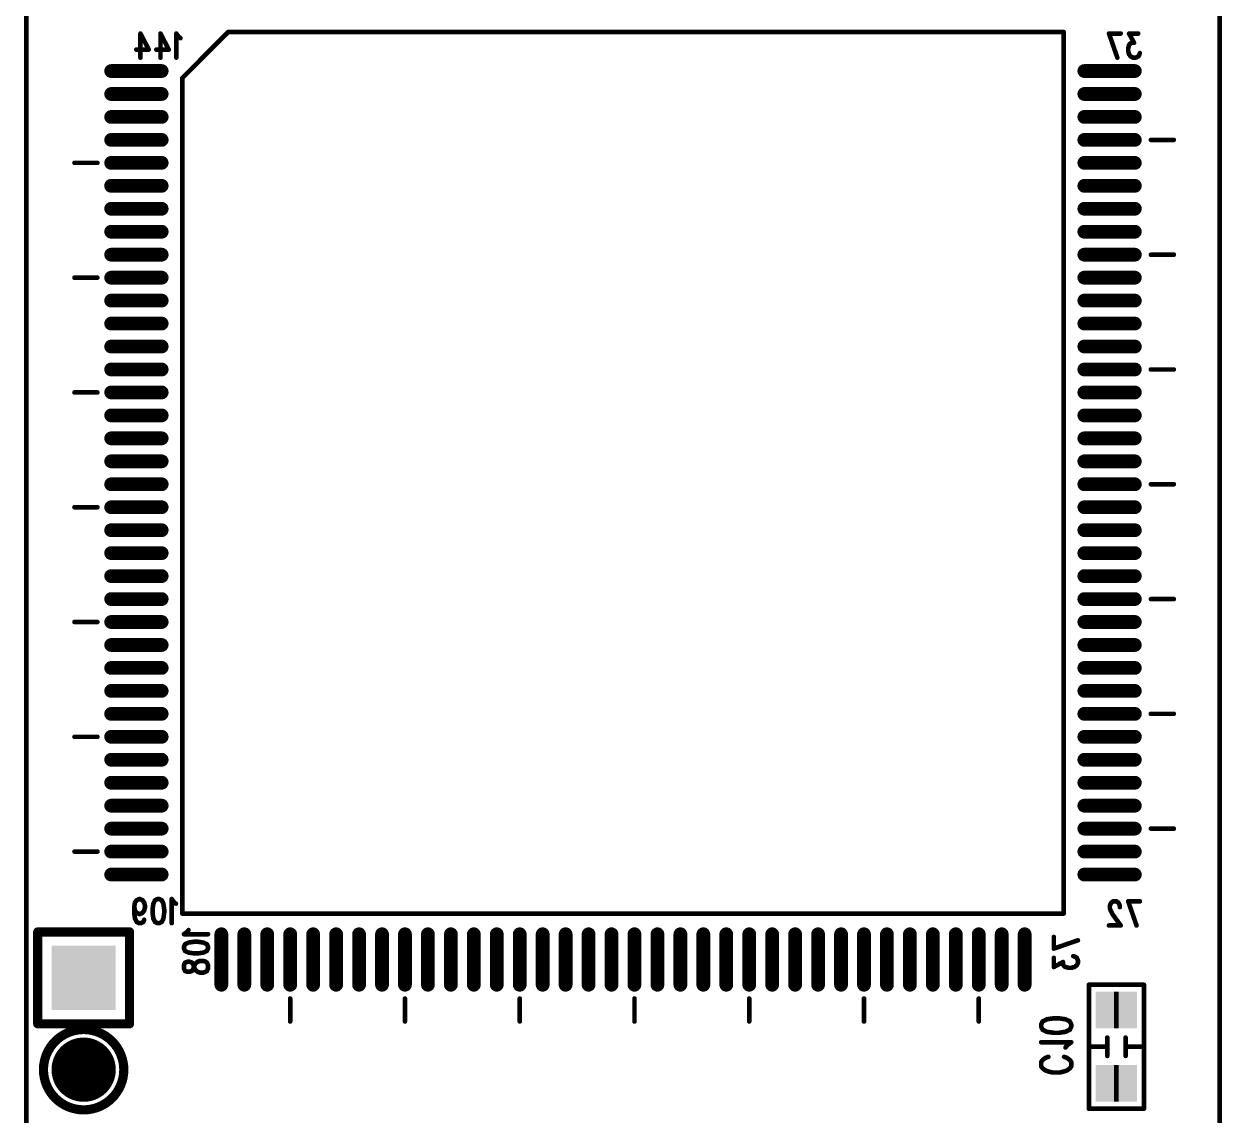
# Model space of a CAD drawing. Extents: x 100 to 126.1, y 98.7 to 170.
# Drawn here: x 99.95 to 126.05, y 125.01 to 148.77 of the extents above; entities that cross this region are included whole.
import ezdxf

# ---------------------------------------------------------------- set-up
doc = ezdxf.new("R2010")
doc.units = 0
doc.layers.get('0').update_dxf_attribs({"linetype": 'CONTINUOUS'})
doc.layers.add('MASK-BOTTOM_PHO', color=5, linetype='CONTINUOUS')
doc.layers.add('SILK-BOTTOM_PHO', color=14, linetype='CONTINUOUS')

# ---------------------------------------------------------------- blocks, each defined once
blk = doc.blocks.new('ROUND_130')
at = {"const_width": 0.700024}
blk.add_lwpolyline([(-0.350012, 0, 1), (0.350012, 0, 1)], format="xyb", close=True, dxfattribs=at)
blk = doc.blocks.new('SQUARE_132')
blk.add_solid([(0.700024, 0.700024), (0.700024, -0.700024), (-0.700024, 0.700024), (-0.700024, -0.700024)])
blk = doc.blocks.new('SQUARE_161')
blk.add_solid([(0.40005, 0.40005), (0.40005, -0.40005), (-0.40005, 0.40005), (-0.40005, -0.40005)])
blk = doc.blocks.new('ROUND_187')
at = {"const_width": 0.149986}
blk.add_lwpolyline([(-0.074994, 0, 1), (0.074994, 0, 1)], format="xyb", close=True, dxfattribs=at)
blk = doc.blocks.new('ROUND_1')
at = {"const_width": 0.050038}
blk.add_lwpolyline([(-0.025018, 0, 1), (0.025018, 0, 1)], format="xyb", close=True, dxfattribs=at)
blk = doc.blocks.new('ROUND_6')
at = {"const_width": 0.099948}
blk.add_lwpolyline([(-0.049974, 0, 1), (0.049974, 0, 1)], format="xyb", close=True, dxfattribs=at)

msp = doc.modelspace()

# ---------------------------------------------------------------- linework, layer by layer
at = {"layer": 'MASK-BOTTOM_PHO'}
for points, const_width in [([(100.000054, 167.999918), (100.000054, 102.00005)], 0.100076), ([(126.000002, 102.00005), (126.000002, 167.999918)], 0.100076), ([(101.849936, 147.750022), (102.95001, 147.750022)], 0.299974), ([(123.050046, 147.750022), (124.15012, 147.750022)], 0.299974), ([(101.849936, 147.249896), (102.95001, 147.249896)], 0.299974), ([(123.050046, 147.249896), (124.15012, 147.249896)], 0.299974), ([(101.849936, 146.750024), (102.95001, 146.750024)], 0.299974), ([(123.050046, 146.750024), (124.15012, 146.750024)], 0.299974), ([(101.849936, 146.249898), (102.95001, 146.249898)], 0.299974), ([(123.050046, 146.249898), (124.15012, 146.249898)], 0.299974), ([(101.849936, 145.750026), (102.95001, 145.750026)], 0.299974), ([(123.050046, 145.750026), (124.15012, 145.750026)], 0.299974), ([(101.849936, 145.2499), (102.95001, 145.2499)], 0.299974), ([(123.050046, 145.2499), (124.15012, 145.2499)], 0.299974), ([(101.849936, 144.750028), (102.95001, 144.750028)], 0.299974), ([(123.050046, 144.750028), (124.15012, 144.750028)], 0.299974), ([(101.849936, 144.249902), (102.95001, 144.249902)], 0.299974), ([(123.050046, 144.249902), (124.15012, 144.249902)], 0.299974), ([(101.849936, 143.75003), (102.95001, 143.75003)], 0.299974), ([(123.050046, 143.75003), (124.15012, 143.75003)], 0.299974), ([(101.849936, 143.249904), (102.95001, 143.249904)], 0.299974), ([(123.050046, 143.249904), (124.15012, 143.249904)], 0.299974), ([(101.849936, 142.750032), (102.95001, 142.750032)], 0.299974), ([(123.050046, 142.750032), (124.15012, 142.750032)], 0.299974), ([(101.849936, 142.249906), (102.95001, 142.249906)], 0.299974), ([(123.050046, 142.249906), (124.15012, 142.249906)], 0.299974), ([(101.849936, 141.750034), (102.95001, 141.750034)], 0.299974), ([(123.050046, 141.750034), (124.15012, 141.750034)], 0.299974), ([(101.849936, 141.249908), (102.95001, 141.249908)], 0.299974), ([(123.050046, 141.249908), (124.15012, 141.249908)], 0.299974), ([(101.849936, 140.750036), (102.95001, 140.750036)], 0.299974), ([(123.050046, 140.750036), (124.15012, 140.750036)], 0.299974), ([(101.849936, 140.24991), (102.95001, 140.24991)], 0.299974), ([(123.050046, 140.24991), (124.15012, 140.24991)], 0.299974), ([(101.849936, 139.750038), (102.95001, 139.750038)], 0.299974), ([(123.050046, 139.750038), (124.15012, 139.750038)], 0.299974), ([(101.849936, 139.249912), (102.95001, 139.249912)], 0.299974), ([(123.050046, 139.249912), (124.15012, 139.249912)], 0.299974), ([(101.849936, 138.75004), (102.95001, 138.75004)], 0.299974), ([(123.050046, 138.75004), (124.15012, 138.75004)], 0.299974), ([(101.849936, 138.249914), (102.95001, 138.249914)], 0.299974), ([(123.050046, 138.249914), (124.15012, 138.249914)], 0.299974), ([(101.849936, 137.750042), (102.95001, 137.750042)], 0.299974), ([(123.050046, 137.750042), (124.15012, 137.750042)], 0.299974), ([(101.849936, 137.249916), (102.95001, 137.249916)], 0.299974), ([(123.050046, 137.249916), (124.15012, 137.249916)], 0.299974), ([(101.849936, 136.750044), (102.95001, 136.750044)], 0.299974), ([(123.050046, 136.750044), (124.15012, 136.750044)], 0.299974), ([(101.849936, 136.249918), (102.95001, 136.249918)], 0.299974), ([(123.050046, 136.249918), (124.15012, 136.249918)], 0.299974), ([(101.849936, 135.750046), (102.95001, 135.750046)], 0.299974), ([(123.050046, 135.750046), (124.15012, 135.750046)], 0.299974), ([(101.849936, 135.24992), (102.95001, 135.24992)], 0.299974), ([(123.050046, 135.24992), (124.15012, 135.24992)], 0.299974), ([(101.849936, 134.750048), (102.95001, 134.750048)], 0.299974), ([(123.050046, 134.750048), (124.15012, 134.750048)], 0.299974), ([(101.849936, 134.249922), (102.95001, 134.249922)], 0.299974), ([(123.050046, 134.249922), (124.15012, 134.249922)], 0.299974), ([(101.849936, 133.75005), (102.95001, 133.75005)], 0.299974), ([(123.050046, 133.75005), (124.15012, 133.75005)], 0.299974), ([(101.849936, 133.249924), (102.95001, 133.249924)], 0.299974), ([(123.050046, 133.249924), (124.15012, 133.249924)], 0.299974), ([(101.849936, 132.750052), (102.95001, 132.750052)], 0.299974), ([(123.050046, 132.750052), (124.15012, 132.750052)], 0.299974), ([(101.849936, 132.249926), (102.95001, 132.249926)], 0.299974), ([(123.050046, 132.249926), (124.15012, 132.249926)], 0.299974), ([(101.849936, 131.750054), (102.95001, 131.750054)], 0.299974), ([(123.050046, 131.750054), (124.15012, 131.750054)], 0.299974), ([(101.849936, 131.249928), (102.95001, 131.249928)], 0.299974), ([(123.050046, 131.249928), (124.15012, 131.249928)], 0.299974), ([(101.849936, 130.750056), (102.95001, 130.750056)], 0.299974), ([(123.050046, 130.750056), (124.15012, 130.750056)], 0.299974), ([(101.849936, 130.24993), (102.95001, 130.24993)], 0.299974), ([(123.050046, 130.24993), (124.15012, 130.24993)], 0.299974), ([(104.249982, 128.949958), (104.249982, 127.849884)], 0.299974), ([(104.750108, 128.949958), (104.750108, 127.849884)], 0.299974), ([(105.24998, 128.949958), (105.24998, 127.849884)], 0.299974), ([(105.750106, 128.949958), (105.750106, 127.849884)], 0.299974), ([(106.249978, 128.949958), (106.249978, 127.849884)], 0.299974), ([(106.750104, 128.949958), (106.750104, 127.849884)], 0.299974), ([(107.249976, 128.949958), (107.249976, 127.849884)], 0.299974), ([(107.750102, 128.949958), (107.750102, 127.849884)], 0.299974), ([(108.249974, 128.949958), (108.249974, 127.849884)], 0.299974), ([(108.7501, 128.949958), (108.7501, 127.849884)], 0.299974), ([(109.249972, 128.949958), (109.249972, 127.849884)], 0.299974), ([(109.750098, 128.949958), (109.750098, 127.849884)], 0.299974), ([(110.24997, 128.949958), (110.24997, 127.849884)], 0.299974), ([(110.750096, 128.949958), (110.750096, 127.849884)], 0.299974), ([(111.249968, 128.949958), (111.249968, 127.849884)], 0.299974), ([(111.750094, 128.949958), (111.750094, 127.849884)], 0.299974), ([(112.249966, 128.949958), (112.249966, 127.849884)], 0.299974), ([(112.750092, 128.949958), (112.750092, 127.849884)], 0.299974), ([(113.249964, 128.949958), (113.249964, 127.849884)], 0.299974), ([(113.75009, 128.949958), (113.75009, 127.849884)], 0.299974), ([(114.249962, 128.949958), (114.249962, 127.849884)], 0.299974), ([(114.750088, 128.949958), (114.750088, 127.849884)], 0.299974), ([(115.24996, 128.949958), (115.24996, 127.849884)], 0.299974), ([(115.750086, 128.949958), (115.750086, 127.849884)], 0.299974), ([(116.249958, 128.949958), (116.249958, 127.849884)], 0.299974), ([(116.750084, 128.949958), (116.750084, 127.849884)], 0.299974), ([(117.249956, 128.949958), (117.249956, 127.849884)], 0.299974), ([(117.750082, 128.949958), (117.750082, 127.849884)], 0.299974), ([(118.249954, 128.949958), (118.249954, 127.849884)], 0.299974), ([(118.75008, 128.949958), (118.75008, 127.849884)], 0.299974), ([(119.249952, 128.949958), (119.249952, 127.849884)], 0.299974), ([(119.750078, 128.949958), (119.750078, 127.849884)], 0.299974), ([(120.24995, 128.949958), (120.24995, 127.849884)], 0.299974), ([(120.750076, 128.949958), (120.750076, 127.849884)], 0.299974), ([(121.249948, 128.949958), (121.249948, 127.849884)], 0.299974), ([(121.750074, 128.949958), (121.750074, 127.849884)], 0.299974), ([(123.800108, 127.299974), (123.700032, 127.299974)], 0.8001), ([(123.800108, 125.700028), (123.700032, 125.700028)], 0.8001)]:
    msp.add_lwpolyline(points, dxfattribs=dict(at, const_width=const_width))
at = {"layer": 'SILK-BOTTOM_PHO'}
for points, const_width in [([(100.000054, 167.999918), (100.000054, 102.00005)], 0.100076), ([(126.000002, 102.00005), (126.000002, 167.999918)], 0.100076), ([(102.487476, 148.566124), (102.669086, 148.216112)], 0.100076), ([(102.487476, 148.566124), (102.487476, 148.041106)], 0.100076), ([(102.923848, 148.566124), (103.105458, 148.216112)], 0.100076), ([(102.923848, 148.566124), (102.923848, 148.041106)], 0.100076), ([(103.323644, 148.491194), (103.269288, 148.566124)], 0.100076), ([(103.269288, 148.566124), (103.269288, 148.041106)], 0.100076), ([(103.36022, 148.466302), (103.323644, 148.491194)], 0.100076), ([(104.400096, 148.599906), (103.400098, 147.599908)], 0.100076), ([(122.599958, 148.599906), (104.400096, 148.599906)], 0.100076), ([(122.599958, 129.400046), (122.599958, 148.599906)], 0.100076), ([(123.587256, 148.566124), (123.76912, 148.041106)], 0.100076), ([(123.842018, 148.566124), (123.587256, 148.566124)], 0.100076), ([(124.22378, 148.566124), (124.023628, 148.566124)], 0.100076), ([(124.023628, 148.566124), (124.132848, 148.366226)], 0.100076), ([(102.669086, 148.216112), (102.396544, 148.216112)], 0.100076), ([(103.105458, 148.216112), (102.832916, 148.216112)], 0.100076), ([(124.023628, 148.316188), (124.005594, 148.241258)], 0.100076), ([(124.005594, 148.241258), (124.005594, 148.19122)], 0.100076), ([(124.041916, 148.34108), (124.023628, 148.316188)], 0.100076), ([(124.078238, 148.366226), (124.041916, 148.34108)], 0.100076), ([(124.132848, 148.366226), (124.078238, 148.366226)], 0.100076), ([(124.005594, 148.19122), (124.023628, 148.11629)], 0.100076), ([(124.023628, 148.11629), (124.060204, 148.066252)], 0.100076), ([(124.060204, 148.066252), (124.11456, 148.041106)], 0.100076), ([(124.11456, 148.041106), (124.16917, 148.041106)], 0.100076), ([(124.16917, 148.041106), (124.22378, 148.066252)], 0.100076), ([(124.22378, 148.066252), (124.241814, 148.091144)], 0.100076), ([(124.241814, 148.091144), (124.260102, 148.141182)], 0.100076), ([(103.400098, 147.599908), (103.400098, 129.400046)], 0.100076), ([(125.000004, 146.249898), (124.499878, 146.249898)], 0.100076), ([(101.549962, 145.750026), (101.05009, 145.750026)], 0.100076), ([(125.000004, 143.75003), (124.499878, 143.75003)], 0.100076), ([(101.549962, 143.249904), (101.05009, 143.249904)], 0.100076), ([(125.000004, 141.249908), (124.499878, 141.249908)], 0.100076), ([(101.549962, 140.750036), (101.05009, 140.750036)], 0.100076), ([(125.000004, 138.75004), (124.499878, 138.75004)], 0.100076), ([(101.549962, 138.249914), (101.05009, 138.249914)], 0.100076), ([(125.000004, 136.249918), (124.499878, 136.249918)], 0.100076), ([(101.549962, 135.750046), (101.05009, 135.750046)], 0.100076), ([(125.000004, 133.75005), (124.499878, 133.75005)], 0.100076), ([(101.549962, 133.249924), (101.05009, 133.249924)], 0.100076), ([(125.000004, 131.249928), (124.499878, 131.249928)], 0.100076), ([(101.549962, 130.750056), (101.05009, 130.750056)], 0.100076), ([(102.405434, 129.69113), (102.369112, 129.641092)], 0.100076), ([(102.460044, 129.716276), (102.405434, 129.69113)], 0.100076), ([(102.478332, 129.716276), (102.460044, 129.716276)], 0.100076), ([(102.532942, 129.69113), (102.478332, 129.716276)], 0.100076), ([(102.569264, 129.641092), (102.532942, 129.69113)], 0.100076), ([(102.769162, 129.6162), (102.805484, 129.69113)], 0.100076), ([(102.805484, 129.69113), (102.860094, 129.716276)], 0.100076), ([(102.860094, 129.716276), (102.896416, 129.716276)], 0.100076), ([(102.896416, 129.716276), (102.951026, 129.69113)], 0.100076), ([(102.951026, 129.69113), (102.987348, 129.6162)], 0.100076), ([(103.223822, 129.641092), (103.169212, 129.716276)], 0.100076), ([(103.169212, 129.716276), (103.169212, 129.191258)], 0.100076), ([(102.369112, 129.641092), (102.351078, 129.54127)], 0.100076), ([(102.351078, 129.54127), (102.369112, 129.466086)], 0.100076), ([(102.351078, 129.54127), (102.351078, 129.416302)], 0.100076), ([(102.351078, 129.416302), (102.369112, 129.29108)], 0.100076), ([(102.369112, 129.466086), (102.405434, 129.416302)], 0.100076), ([(102.405434, 129.416302), (102.460044, 129.391156)], 0.100076), ([(102.478332, 129.391156), (102.532942, 129.416302)], 0.100076), ([(102.532942, 129.416302), (102.569264, 129.466086)], 0.100076), ([(102.587298, 129.566162), (102.569264, 129.641092)], 0.100076), ([(102.569264, 129.466086), (102.587298, 129.54127)], 0.100076), ([(102.587298, 129.54127), (102.587298, 129.566162)], 0.100076), ([(102.751128, 129.491232), (102.769162, 129.6162)], 0.100076), ([(102.751128, 129.416302), (102.751128, 129.491232)], 0.100076), ([(102.769162, 129.29108), (102.751128, 129.416302)], 0.100076), ([(102.987348, 129.6162), (103.005636, 129.491232)], 0.100076), ([(103.005636, 129.416302), (102.987348, 129.29108)], 0.100076), ([(103.005636, 129.491232), (103.005636, 129.416302)], 0.100076), ([(103.260144, 129.6162), (103.223822, 129.641092)], 0.100076), ([(123.623832, 129.6162), (123.605544, 129.566162)], 0.100076), ([(123.605544, 129.566162), (123.605544, 129.516124)], 0.100076), ([(123.605544, 129.516124), (123.623832, 129.466086)], 0.100076), ([(123.641866, 129.641092), (123.623832, 129.6162)], 0.100076), ([(123.623832, 129.466086), (123.660154, 129.391156)], 0.100076), ([(123.678188, 129.666238), (123.641866, 129.641092)], 0.100076), ([(123.751086, 129.666238), (123.678188, 129.666238)], 0.100076), ([(123.787408, 129.641092), (123.751086, 129.666238)], 0.100076), ([(123.805442, 129.6162), (123.787408, 129.641092)], 0.100076), ([(123.82373, 129.566162), (123.805442, 129.6162)], 0.100076), ([(123.82373, 129.54127), (123.82373, 129.566162)], 0.100076), ([(124.005594, 129.666238), (124.187458, 129.14122)], 0.100076), ([(124.260102, 129.666238), (124.005594, 129.666238)], 0.100076), ([(102.369112, 129.29108), (102.405434, 129.21615)], 0.100076), ([(102.405434, 129.21615), (102.460044, 129.191258)], 0.100076), ([(102.460044, 129.391156), (102.478332, 129.391156)], 0.100076), ([(102.460044, 129.191258), (102.496366, 129.191258)], 0.100076), ([(102.496366, 129.191258), (102.550976, 129.21615)], 0.100076), ([(102.550976, 129.21615), (102.569264, 129.266188)], 0.100076), ([(102.805484, 129.21615), (102.769162, 129.29108)], 0.100076), ([(102.860094, 129.191258), (102.805484, 129.21615)], 0.100076), ([(102.896416, 129.191258), (102.860094, 129.191258)], 0.100076), ([(102.951026, 129.21615), (102.896416, 129.191258)], 0.100076), ([(102.987348, 129.29108), (102.951026, 129.21615)], 0.100076), ([(103.400098, 129.400046), (122.599958, 129.400046)], 0.100076), ([(123.660154, 129.391156), (123.842018, 129.14122)], 0.100076), ([(102.249986, 128.999996), (100.24999, 128.999996)], 0.199898), ([(100.24999, 128.999996), (100.24999, 127)], 0.199898), ([(102.249986, 127), (102.249986, 128.999996)], 0.199898), ([(103.51008, 129.004822), (103.43515, 128.950212)], 0.100076), ([(103.43515, 128.950212), (103.960168, 128.950212)], 0.100076), ([(103.534972, 129.041144), (103.51008, 129.004822)], 0.100076), ([(122.385074, 128.891284), (122.385074, 128.636776)], 0.100076), ([(123.842018, 129.14122), (123.587256, 129.14122)], 0.100076), ([(103.43515, 128.67767), (103.460042, 128.732026)], 0.100076), ([(103.43515, 128.641094), (103.43515, 128.67767)], 0.100076), ([(103.460042, 128.586738), (103.43515, 128.641094)], 0.100076), ([(103.460042, 128.732026), (103.534972, 128.768348)], 0.100076), ([(103.534972, 128.768348), (103.660194, 128.786636)], 0.100076), ([(103.660194, 128.786636), (103.735124, 128.786636)], 0.100076), ([(103.735124, 128.786636), (103.860092, 128.768348)], 0.100076), ([(103.860092, 128.768348), (103.935022, 128.732026)], 0.100076), ([(103.935022, 128.732026), (103.960168, 128.67767)], 0.100076), ([(103.960168, 128.641094), (103.935022, 128.586738)], 0.100076), ([(103.960168, 128.67767), (103.960168, 128.641094)], 0.100076), ([(122.385074, 128.636776), (122.910092, 128.818386)], 0.100076), ([(103.534972, 128.550416), (103.460042, 128.586738)], 0.100076), ([(103.660194, 128.532128), (103.534972, 128.550416)], 0.100076), ([(103.735124, 128.532128), (103.660194, 128.532128)], 0.100076), ([(103.860092, 128.550416), (103.735124, 128.532128)], 0.100076), ([(103.785162, 128.368552), (103.735124, 128.350264)], 0.100076), ([(103.860092, 128.368552), (103.785162, 128.368552)], 0.100076), ([(103.935022, 128.586738), (103.860092, 128.550416)], 0.100076), ([(103.91013, 128.350264), (103.860092, 128.368552)], 0.100076), ([(122.385074, 128.436624), (122.385074, 128.236726)], 0.100076), ([(122.860054, 128.454912), (122.810016, 128.472946)], 0.100076), ([(122.8852, 128.436624), (122.860054, 128.454912)], 0.100076), ([(122.910092, 128.382014), (122.8852, 128.436624)], 0.100076), ([(122.910092, 128.327658), (122.910092, 128.382014)], 0.100076), ([(103.43515, 128.27762), (103.460042, 128.33223)], 0.100076), ([(103.43515, 128.204722), (103.43515, 128.27762)], 0.100076), ([(103.460042, 128.150366), (103.43515, 128.204722)], 0.100076), ([(103.460042, 128.33223), (103.51008, 128.350264)], 0.100076), ([(103.51008, 128.132078), (103.460042, 128.150366)], 0.100076), ([(103.51008, 128.350264), (103.560118, 128.350264)], 0.100076), ([(103.560118, 128.132078), (103.51008, 128.132078)], 0.100076), ([(103.560118, 128.350264), (103.610156, 128.33223)], 0.100076), ([(103.610156, 128.150366), (103.560118, 128.132078)], 0.100076), ([(103.610156, 128.33223), (103.635048, 128.295654)], 0.100076), ([(103.635048, 128.186688), (103.610156, 128.150366)], 0.100076), ([(103.635048, 128.295654), (103.660194, 128.22301)], 0.100076), ([(103.660194, 128.259332), (103.635048, 128.186688)], 0.100076), ([(103.685086, 128.313942), (103.660194, 128.259332)], 0.100076), ([(103.660194, 128.22301), (103.685086, 128.1684)], 0.100076), ([(103.735124, 128.350264), (103.685086, 128.313942)], 0.100076), ([(103.685086, 128.1684), (103.735124, 128.132078)], 0.100076), ([(103.735124, 128.132078), (103.785162, 128.114044)], 0.100076), ([(103.785162, 128.114044), (103.860092, 128.114044)], 0.100076), ([(103.860092, 128.114044), (103.91013, 128.132078)], 0.100076), ([(103.935022, 128.33223), (103.91013, 128.350264)], 0.100076), ([(103.91013, 128.132078), (103.935022, 128.150366)], 0.100076), ([(103.960168, 128.27762), (103.935022, 128.33223)], 0.100076), ([(103.935022, 128.150366), (103.960168, 128.204722)], 0.100076), ([(103.960168, 128.204722), (103.960168, 128.27762)], 0.100076), ([(122.385074, 128.236726), (122.584972, 128.345692)], 0.100076), ([(122.584972, 128.345692), (122.584972, 128.291082)], 0.100076), ([(122.584972, 128.291082), (122.610118, 128.25476)], 0.100076), ([(122.610118, 128.25476), (122.63501, 128.236726)], 0.100076), ([(122.63501, 128.236726), (122.710194, 128.218438)], 0.100076), ([(122.710194, 128.218438), (122.759978, 128.218438)], 0.100076), ([(122.759978, 128.218438), (122.835162, 128.236726)], 0.100076), ([(122.835162, 128.236726), (122.8852, 128.273048)], 0.100076), ([(122.8852, 128.273048), (122.910092, 128.327658)], 0.100076), ([(123.150122, 127.849884), (123.150122, 125.150118)], 0.100076), ([(124.350018, 127.849884), (123.150122, 127.849884)], 0.100076), ([(124.350018, 125.150118), (124.350018, 127.849884)], 0.100076), ([(105.750106, 127.54991), (105.750106, 127.050038)], 0.100076), ([(108.249974, 127.54991), (108.249974, 127.050038)], 0.100076), ([(110.750096, 127.54991), (110.750096, 127.050038)], 0.100076), ([(113.249964, 127.54991), (113.249964, 127.050038)], 0.100076), ([(115.750086, 127.54991), (115.750086, 127.050038)], 0.100076), ([(118.249954, 127.54991), (118.249954, 127.050038)], 0.100076), ([(120.750076, 127.54991), (120.750076, 127.050038)], 0.100076), ([(122.140726, 127.052324), (122.234452, 127.09779)], 0.100076), ([(122.234452, 127.09779), (122.390662, 127.120396)], 0.100076), ([(122.390662, 127.120396), (122.484388, 127.120396)], 0.100076), ([(122.484388, 127.120396), (122.640598, 127.09779)], 0.100076), ([(122.640598, 127.09779), (122.734324, 127.052324)], 0.100076), ([(100.24999, 127), (101.249988, 127)], 0.199898), ([(101.249988, 127), (102.249986, 127)], 0.199898), ([(122.109484, 126.983998), (122.140726, 127.052324)], 0.100076), ([(122.109484, 126.938532), (122.109484, 126.983998)], 0.100076), ([(122.140726, 126.87046), (122.109484, 126.938532)], 0.100076), ([(122.234452, 126.824994), (122.140726, 126.87046)], 0.100076), ([(122.390662, 126.802388), (122.234452, 126.824994)], 0.100076), ([(122.484388, 126.802388), (122.390662, 126.802388)], 0.100076), ([(122.640598, 126.824994), (122.484388, 126.802388)], 0.100076), ([(122.734324, 126.87046), (122.640598, 126.824994)], 0.100076), ([(122.734324, 127.052324), (122.765566, 126.983998)], 0.100076), ([(122.765566, 126.938532), (122.734324, 126.87046)], 0.100076), ([(122.765566, 126.983998), (122.765566, 126.938532)], 0.100076), ([(122.765566, 126.597664), (122.109484, 126.597664)], 0.100076), ([(122.67184, 126.529592), (122.765566, 126.597664)], 0.100076), ([(123.549918, 126.700026), (123.549918, 126.299976)], 0.100076), ([(123.949968, 126.700026), (123.949968, 126.299976)], 0.100076), ([(122.20321, 126.256796), (122.265694, 126.279656)], 0.100076), ([(122.609356, 126.279656), (122.67184, 126.256796)], 0.100076), ([(122.640598, 126.484126), (122.67184, 126.529592)], 0.100076), ([(123.150122, 126.499874), (123.549918, 126.499874)], 0.100076), ([(124.350018, 126.499874), (123.949968, 126.499874)], 0.100076), ([(122.109484, 126.165864), (122.140726, 126.21133)], 0.100076), ([(122.109484, 126.074932), (122.109484, 126.165864)], 0.100076), ([(122.140726, 126.029466), (122.109484, 126.074932)], 0.100076), ([(122.140726, 126.21133), (122.20321, 126.256796)], 0.100076), ([(122.20321, 125.984), (122.140726, 126.029466)], 0.100076), ([(122.67184, 126.256796), (122.734324, 126.21133)], 0.100076), ([(122.734324, 126.029466), (122.67184, 125.984)], 0.100076), ([(122.734324, 126.21133), (122.765566, 126.165864)], 0.100076), ([(122.765566, 126.074932), (122.734324, 126.029466)], 0.100076), ([(122.765566, 126.165864), (122.765566, 126.074932)], 0.100076), ([(122.265694, 125.961394), (122.20321, 125.984)], 0.100076), ([(122.35942, 125.938534), (122.265694, 125.961394)], 0.100076), ([(122.51563, 125.938534), (122.35942, 125.938534)], 0.100076), ([(122.609356, 125.961394), (122.51563, 125.938534)], 0.100076), ([(122.67184, 125.984), (122.609356, 125.961394)], 0.100076), ([(123.150122, 125.150118), (124.350018, 125.150118)], 0.100076)]:
    msp.add_lwpolyline(points, dxfattribs=dict(at, const_width=const_width))
at = {"layer": 'SILK-BOTTOM_PHO', "const_width": 0.199898}
for points in [[(101.249988, 126.875032, 1), (101.249988, 125.124972)], [(101.249988, 125.124972, 1), (101.249988, 126.875032)]]:
    msp.add_lwpolyline(points, format="xyb", dxfattribs=at)

# ---------------------------------------------------------------- block references
at = {"layer": 'MASK-BOTTOM_PHO'}
for name, p in [('ROUND_187', (101.849936, 147.750022)), ('ROUND_187', (102.95001, 147.750022)), ('ROUND_187', (123.050046, 147.750022)), ('ROUND_187', (124.15012, 147.750022)), ('ROUND_187', (101.849936, 147.249896)), ('ROUND_187', (102.95001, 147.249896)), ('ROUND_187', (123.050046, 147.249896)), ('ROUND_187', (124.15012, 147.249896)), ('ROUND_187', (101.849936, 146.750024)), ('ROUND_187', (102.95001, 146.750024)), ('ROUND_187', (123.050046, 146.750024)), ('ROUND_187', (124.15012, 146.750024)), ('ROUND_187', (101.849936, 146.249898)), ('ROUND_187', (102.95001, 146.249898)), ('ROUND_187', (123.050046, 146.249898)), ('ROUND_187', (124.15012, 146.249898)), ('ROUND_187', (101.849936, 145.750026)), ('ROUND_187', (102.95001, 145.750026)), ('ROUND_187', (123.050046, 145.750026)), ('ROUND_187', (124.15012, 145.750026)), ('ROUND_187', (101.849936, 145.2499)), ('ROUND_187', (102.95001, 145.2499)), ('ROUND_187', (123.050046, 145.2499)), ('ROUND_187', (124.15012, 145.2499)), ('ROUND_187', (101.849936, 144.750028)), ('ROUND_187', (102.95001, 144.750028)), ('ROUND_187', (123.050046, 144.750028)), ('ROUND_187', (124.15012, 144.750028)), ('ROUND_187', (101.849936, 144.249902)), ('ROUND_187', (102.95001, 144.249902)), ('ROUND_187', (123.050046, 144.249902)), ('ROUND_187', (124.15012, 144.249902)), ('ROUND_187', (101.849936, 143.75003)), ('ROUND_187', (102.95001, 143.75003)), ('ROUND_187', (123.050046, 143.75003)), ('ROUND_187', (124.15012, 143.75003)), ('ROUND_187', (101.849936, 143.249904)), ('ROUND_187', (102.95001, 143.249904)), ('ROUND_187', (123.050046, 143.249904)), ('ROUND_187', (124.15012, 143.249904)), ('ROUND_187', (101.849936, 142.750032)), ('ROUND_187', (102.95001, 142.750032)), ('ROUND_187', (123.050046, 142.750032)), ('ROUND_187', (124.15012, 142.750032)), ('ROUND_187', (101.849936, 142.249906)), ('ROUND_187', (102.95001, 142.249906)), ('ROUND_187', (123.050046, 142.249906)), ('ROUND_187', (124.15012, 142.249906)), ('ROUND_187', (101.849936, 141.750034)), ('ROUND_187', (102.95001, 141.750034)), ('ROUND_187', (123.050046, 141.750034)), ('ROUND_187', (124.15012, 141.750034)), ('ROUND_187', (101.849936, 141.249908)), ('ROUND_187', (102.95001, 141.249908)), ('ROUND_187', (123.050046, 141.249908)), ('ROUND_187', (124.15012, 141.249908)), ('ROUND_187', (101.849936, 140.750036)), ('ROUND_187', (102.95001, 140.750036)), ('ROUND_187', (123.050046, 140.750036)), ('ROUND_187', (124.15012, 140.750036)), ('ROUND_187', (101.849936, 140.24991)), ('ROUND_187', (102.95001, 140.24991)), ('ROUND_187', (123.050046, 140.24991)), ('ROUND_187', (124.15012, 140.24991)), ('ROUND_187', (101.849936, 139.750038)), ('ROUND_187', (102.95001, 139.750038)), ('ROUND_187', (123.050046, 139.750038)), ('ROUND_187', (124.15012, 139.750038)), ('ROUND_187', (101.849936, 139.249912)), ('ROUND_187', (102.95001, 139.249912)), ('ROUND_187', (123.050046, 139.249912)), ('ROUND_187', (124.15012, 139.249912)), ('ROUND_187', (101.849936, 138.75004)), ('ROUND_187', (102.95001, 138.75004)), ('ROUND_187', (123.050046, 138.75004)), ('ROUND_187', (124.15012, 138.75004)), ('ROUND_187', (101.849936, 138.249914)), ('ROUND_187', (102.95001, 138.249914)), ('ROUND_187', (123.050046, 138.249914)), ('ROUND_187', (124.15012, 138.249914)), ('ROUND_187', (101.849936, 137.750042)), ('ROUND_187', (102.95001, 137.750042)), ('ROUND_187', (123.050046, 137.750042)), ('ROUND_187', (124.15012, 137.750042)), ('ROUND_187', (101.849936, 137.249916)), ('ROUND_187', (102.95001, 137.249916)), ('ROUND_187', (123.050046, 137.249916)), ('ROUND_187', (124.15012, 137.249916)), ('ROUND_187', (101.849936, 136.750044)), ('ROUND_187', (102.95001, 136.750044)), ('ROUND_187', (123.050046, 136.750044)), ('ROUND_187', (124.15012, 136.750044)), ('ROUND_187', (101.849936, 136.249918)), ('ROUND_187', (102.95001, 136.249918)), ('ROUND_187', (123.050046, 136.249918)), ('ROUND_187', (124.15012, 136.249918)), ('ROUND_187', (101.849936, 135.750046)), ('ROUND_187', (102.95001, 135.750046)), ('ROUND_187', (123.050046, 135.750046)), ('ROUND_187', (124.15012, 135.750046)), ('ROUND_187', (101.849936, 135.24992)), ('ROUND_187', (102.95001, 135.24992)), ('ROUND_187', (123.050046, 135.24992)), ('ROUND_187', (124.15012, 135.24992)), ('ROUND_187', (101.849936, 134.750048)), ('ROUND_187', (102.95001, 134.750048)), ('ROUND_187', (123.050046, 134.750048)), ('ROUND_187', (124.15012, 134.750048)), ('ROUND_187', (101.849936, 134.249922)), ('ROUND_187', (102.95001, 134.249922)), ('ROUND_187', (123.050046, 134.249922)), ('ROUND_187', (124.15012, 134.249922)), ('ROUND_187', (101.849936, 133.75005)), ('ROUND_187', (102.95001, 133.75005)), ('ROUND_187', (123.050046, 133.75005)), ('ROUND_187', (124.15012, 133.75005)), ('ROUND_187', (101.849936, 133.249924)), ('ROUND_187', (102.95001, 133.249924)), ('ROUND_187', (123.050046, 133.249924)), ('ROUND_187', (124.15012, 133.249924)), ('ROUND_187', (101.849936, 132.750052)), ('ROUND_187', (102.95001, 132.750052)), ('ROUND_187', (123.050046, 132.750052)), ('ROUND_187', (124.15012, 132.750052)), ('ROUND_187', (101.849936, 132.249926)), ('ROUND_187', (102.95001, 132.249926)), ('ROUND_187', (123.050046, 132.249926)), ('ROUND_187', (124.15012, 132.249926)), ('ROUND_187', (101.849936, 131.750054)), ('ROUND_187', (102.95001, 131.750054)), ('ROUND_187', (123.050046, 131.750054)), ('ROUND_187', (124.15012, 131.750054)), ('ROUND_187', (101.849936, 131.249928)), ('ROUND_187', (102.95001, 131.249928)), ('ROUND_187', (123.050046, 131.249928)), ('ROUND_187', (124.15012, 131.249928)), ('ROUND_187', (101.849936, 130.750056)), ('ROUND_187', (102.95001, 130.750056)), ('ROUND_187', (123.050046, 130.750056)), ('ROUND_187', (124.15012, 130.750056)), ('ROUND_187', (101.849936, 130.24993)), ('ROUND_187', (102.95001, 130.24993)), ('ROUND_187', (123.050046, 130.24993)), ('ROUND_187', (124.15012, 130.24993)), ('ROUND_187', (104.249982, 128.949958)), ('ROUND_187', (104.750108, 128.949958)), ('ROUND_187', (105.24998, 128.949958)), ('ROUND_187', (105.750106, 128.949958)), ('ROUND_187', (106.249978, 128.949958)), ('ROUND_187', (106.750104, 128.949958)), ('ROUND_187', (107.249976, 128.949958)), ('ROUND_187', (107.750102, 128.949958)), ('ROUND_187', (108.249974, 128.949958)), ('ROUND_187', (108.7501, 128.949958)), ('ROUND_187', (109.249972, 128.949958)), ('ROUND_187', (109.750098, 128.949958)), ('ROUND_187', (110.24997, 128.949958)), ('ROUND_187', (110.750096, 128.949958)), ('ROUND_187', (111.249968, 128.949958)), ('ROUND_187', (111.750094, 128.949958)), ('ROUND_187', (112.249966, 128.949958)), ('ROUND_187', (112.750092, 128.949958)), ('ROUND_187', (113.249964, 128.949958)), ('ROUND_187', (113.75009, 128.949958)), ('ROUND_187', (114.249962, 128.949958)), ('ROUND_187', (114.750088, 128.949958)), ('ROUND_187', (115.24996, 128.949958)), ('ROUND_187', (115.750086, 128.949958)), ('ROUND_187', (116.249958, 128.949958)), ('ROUND_187', (116.750084, 128.949958)), ('ROUND_187', (117.249956, 128.949958)), ('ROUND_187', (117.750082, 128.949958)), ('ROUND_187', (118.249954, 128.949958)), ('ROUND_187', (118.75008, 128.949958)), ('ROUND_187', (119.249952, 128.949958)), ('ROUND_187', (119.750078, 128.949958)), ('ROUND_187', (120.24995, 128.949958)), ('ROUND_187', (120.750076, 128.949958)), ('ROUND_187', (121.249948, 128.949958)), ('ROUND_187', (121.750074, 128.949958)), ('SQUARE_132', (101.249988, 127.999998)), ('ROUND_187', (104.249982, 127.849884)), ('ROUND_187', (104.750108, 127.849884)), ('ROUND_187', (105.24998, 127.849884)), ('ROUND_187', (105.750106, 127.849884)), ('ROUND_187', (106.249978, 127.849884)), ('ROUND_187', (106.750104, 127.849884)), ('ROUND_187', (107.249976, 127.849884)), ('ROUND_187', (107.750102, 127.849884)), ('ROUND_187', (108.249974, 127.849884)), ('ROUND_187', (108.7501, 127.849884)), ('ROUND_187', (109.249972, 127.849884)), ('ROUND_187', (109.750098, 127.849884)), ('ROUND_187', (110.24997, 127.849884)), ('ROUND_187', (110.750096, 127.849884)), ('ROUND_187', (111.249968, 127.849884)), ('ROUND_187', (111.750094, 127.849884)), ('ROUND_187', (112.249966, 127.849884)), ('ROUND_187', (112.750092, 127.849884)), ('ROUND_187', (113.249964, 127.849884)), ('ROUND_187', (113.75009, 127.849884)), ('ROUND_187', (114.249962, 127.849884)), ('ROUND_187', (114.750088, 127.849884)), ('ROUND_187', (115.24996, 127.849884)), ('ROUND_187', (115.750086, 127.849884)), ('ROUND_187', (116.249958, 127.849884)), ('ROUND_187', (116.750084, 127.849884)), ('ROUND_187', (117.249956, 127.849884)), ('ROUND_187', (117.750082, 127.849884)), ('ROUND_187', (118.249954, 127.849884)), ('ROUND_187', (118.75008, 127.849884)), ('ROUND_187', (119.249952, 127.849884)), ('ROUND_187', (119.750078, 127.849884)), ('ROUND_187', (120.24995, 127.849884)), ('ROUND_187', (120.750076, 127.849884)), ('ROUND_187', (121.249948, 127.849884)), ('ROUND_187', (121.750074, 127.849884)), ('SQUARE_161', (123.700032, 127.299974)), ('SQUARE_161', (123.800108, 127.299974)), ('ROUND_130', (101.249988, 126.000002)), ('SQUARE_161', (123.700032, 125.700028)), ('SQUARE_161', (123.800108, 125.700028))]:
    msp.add_blockref(name, p, dxfattribs=at)
at = {"layer": 'SILK-BOTTOM_PHO'}
for name, p in [('ROUND_1', (102.487476, 148.566124)), ('ROUND_1', (102.487476, 148.566124)), ('ROUND_1', (102.923848, 148.566124)), ('ROUND_1', (102.923848, 148.566124)), ('ROUND_1', (103.269288, 148.566124)), ('ROUND_1', (103.323644, 148.491194)), ('ROUND_1', (103.36022, 148.466302)), ('ROUND_1', (104.400096, 148.599906)), ('ROUND_1', (122.599958, 148.599906)), ('ROUND_1', (122.599958, 148.599906)), ('ROUND_1', (123.587256, 148.566124)), ('ROUND_1', (123.587256, 148.566124)), ('ROUND_1', (123.842018, 148.566124)), ('ROUND_1', (124.023628, 148.566124)), ('ROUND_1', (124.22378, 148.566124)), ('ROUND_1', (102.396544, 148.216112)), ('ROUND_1', (102.669086, 148.216112)), ('ROUND_1', (102.832916, 148.216112)), ('ROUND_1', (103.105458, 148.216112)), ('ROUND_1', (124.005594, 148.241258)), ('ROUND_1', (124.023628, 148.316188)), ('ROUND_1', (124.041916, 148.34108)), ('ROUND_1', (124.078238, 148.366226)), ('ROUND_1', (124.132848, 148.366226)), ('ROUND_1', (102.487476, 148.041106)), ('ROUND_1', (102.923848, 148.041106)), ('ROUND_1', (103.269288, 148.041106)), ('ROUND_1', (123.76912, 148.041106)), ('ROUND_1', (124.005594, 148.19122)), ('ROUND_1', (124.023628, 148.11629)), ('ROUND_1', (124.060204, 148.066252)), ('ROUND_1', (124.11456, 148.041106)), ('ROUND_1', (124.16917, 148.041106)), ('ROUND_1', (124.22378, 148.066252)), ('ROUND_1', (124.241814, 148.091144)), ('ROUND_1', (124.260102, 148.141182)), ('ROUND_1', (103.400098, 147.599908)), ('ROUND_1', (124.499878, 146.249898)), ('ROUND_1', (125.000004, 146.249898)), ('ROUND_1', (101.05009, 145.750026)), ('ROUND_1', (101.549962, 145.750026)), ('ROUND_1', (124.499878, 143.75003)), ('ROUND_1', (125.000004, 143.75003)), ('ROUND_1', (101.05009, 143.249904)), ('ROUND_1', (101.549962, 143.249904)), ('ROUND_1', (124.499878, 141.249908)), ('ROUND_1', (125.000004, 141.249908)), ('ROUND_1', (101.05009, 140.750036)), ('ROUND_1', (101.549962, 140.750036)), ('ROUND_1', (124.499878, 138.75004)), ('ROUND_1', (125.000004, 138.75004)), ('ROUND_1', (101.05009, 138.249914)), ('ROUND_1', (101.549962, 138.249914)), ('ROUND_1', (124.499878, 136.249918)), ('ROUND_1', (125.000004, 136.249918)), ('ROUND_1', (101.05009, 135.750046)), ('ROUND_1', (101.549962, 135.750046)), ('ROUND_1', (124.499878, 133.75005)), ('ROUND_1', (125.000004, 133.75005)), ('ROUND_1', (101.05009, 133.249924)), ('ROUND_1', (101.549962, 133.249924)), ('ROUND_1', (124.499878, 131.249928)), ('ROUND_1', (125.000004, 131.249928)), ('ROUND_1', (101.05009, 130.750056)), ('ROUND_1', (101.549962, 130.750056)), ('ROUND_1', (102.405434, 129.69113)), ('ROUND_1', (102.460044, 129.716276)), ('ROUND_1', (102.478332, 129.716276)), ('ROUND_1', (102.532942, 129.69113)), ('ROUND_1', (102.805484, 129.69113)), ('ROUND_1', (102.860094, 129.716276)), ('ROUND_1', (102.896416, 129.716276)), ('ROUND_1', (102.896416, 129.716276)), ('ROUND_1', (102.951026, 129.69113)), ('ROUND_1', (103.169212, 129.716276)), ('ROUND_1', (102.351078, 129.54127)), ('ROUND_1', (102.351078, 129.54127)), ('ROUND_1', (102.351078, 129.416302)), ('ROUND_1', (102.369112, 129.641092)), ('ROUND_1', (102.369112, 129.466086)), ('ROUND_1', (102.405434, 129.416302)), ('ROUND_1', (102.532942, 129.416302)), ('ROUND_1', (102.569264, 129.641092)), ('ROUND_1', (102.569264, 129.466086)), ('ROUND_1', (102.587298, 129.566162)), ('ROUND_1', (102.587298, 129.54127)), ('ROUND_1', (102.751128, 129.491232)), ('ROUND_1', (102.751128, 129.416302)), ('ROUND_1', (102.769162, 129.6162)), ('ROUND_1', (102.987348, 129.6162)), ('ROUND_1', (103.005636, 129.491232)), ('ROUND_1', (103.005636, 129.416302)), ('ROUND_1', (103.223822, 129.641092)), ('ROUND_1', (103.260144, 129.6162)), ('ROUND_1', (123.605544, 129.566162)), ('ROUND_1', (123.605544, 129.516124)), ('ROUND_1', (123.623832, 129.6162)), ('ROUND_1', (123.623832, 129.466086)), ('ROUND_1', (123.641866, 129.641092)), ('ROUND_1', (123.678188, 129.666238)), ('ROUND_1', (123.751086, 129.666238)), ('ROUND_1', (123.787408, 129.641092)), ('ROUND_1', (123.805442, 129.6162)), ('ROUND_1', (123.82373, 129.566162)), ('ROUND_1', (123.82373, 129.54127)), ('ROUND_1', (124.005594, 129.666238)), ('ROUND_1', (124.005594, 129.666238)), ('ROUND_1', (124.260102, 129.666238)), ('ROUND_1', (102.369112, 129.29108)), ('ROUND_1', (102.405434, 129.21615)), ('ROUND_1', (102.460044, 129.391156)), ('ROUND_1', (102.460044, 129.191258)), ('ROUND_1', (102.478332, 129.391156)), ('ROUND_1', (102.496366, 129.191258)), ('ROUND_1', (102.550976, 129.21615)), ('ROUND_1', (102.569264, 129.266188)), ('ROUND_1', (102.769162, 129.29108)), ('ROUND_1', (102.805484, 129.21615)), ('ROUND_1', (102.860094, 129.191258)), ('ROUND_1', (102.896416, 129.191258)), ('ROUND_1', (102.951026, 129.21615)), ('ROUND_1', (102.987348, 129.29108)), ('ROUND_1', (103.169212, 129.191258)), ('ROUND_1', (103.400098, 129.400046)), ('ROUND_1', (122.599958, 129.400046)), ('ROUND_1', (123.660154, 129.391156)), ('ROUND_6', (100.24999, 128.999996)), ('ROUND_6', (102.249986, 128.999996)), ('ROUND_1', (103.43515, 128.950212)), ('ROUND_1', (103.51008, 129.004822)), ('ROUND_1', (103.534972, 129.041144)), ('ROUND_1', (103.960168, 128.950212)), ('ROUND_1', (122.385074, 128.891284)), ('ROUND_1', (123.587256, 129.14122)), ('ROUND_1', (123.842018, 129.14122)), ('ROUND_1', (124.187458, 129.14122)), ('ROUND_1', (103.43515, 128.67767)), ('ROUND_1', (103.43515, 128.67767)), ('ROUND_1', (103.43515, 128.641094)), ('ROUND_1', (103.460042, 128.732026)), ('ROUND_1', (103.534972, 128.768348)), ('ROUND_1', (103.660194, 128.786636)), ('ROUND_1', (103.735124, 128.786636)), ('ROUND_1', (103.860092, 128.768348)), ('ROUND_1', (103.935022, 128.732026)), ('ROUND_1', (103.960168, 128.67767)), ('ROUND_1', (103.960168, 128.641094)), ('ROUND_1', (122.385074, 128.636776)), ('ROUND_1', (122.385074, 128.636776)), ('ROUND_1', (122.910092, 128.818386)), ('ROUND_1', (103.460042, 128.586738)), ('ROUND_1', (103.534972, 128.550416)), ('ROUND_1', (103.534972, 128.550416)), ('ROUND_1', (103.660194, 128.532128)), ('ROUND_1', (103.735124, 128.532128)), ('ROUND_1', (103.785162, 128.368552)), ('ROUND_1', (103.860092, 128.550416)), ('ROUND_1', (103.860092, 128.550416)), ('ROUND_1', (103.860092, 128.368552)), ('ROUND_1', (103.935022, 128.586738)), ('ROUND_1', (122.385074, 128.436624)), ('ROUND_1', (122.810016, 128.472946)), ('ROUND_1', (122.860054, 128.454912)), ('ROUND_1', (122.8852, 128.436624)), ('ROUND_1', (122.910092, 128.382014)), ('ROUND_1', (103.43515, 128.27762)), ('ROUND_1', (103.43515, 128.27762)), ('ROUND_1', (103.43515, 128.204722)), ('ROUND_1', (103.460042, 128.33223)), ('ROUND_1', (103.460042, 128.150366)), ('ROUND_1', (103.51008, 128.350264)), ('ROUND_1', (103.51008, 128.132078)), ('ROUND_1', (103.560118, 128.350264)), ('ROUND_1', (103.560118, 128.132078)), ('ROUND_1', (103.610156, 128.33223)), ('ROUND_1', (103.610156, 128.150366)), ('ROUND_1', (103.635048, 128.295654)), ('ROUND_1', (103.635048, 128.186688)), ('ROUND_1', (103.660194, 128.259332)), ('ROUND_1', (103.660194, 128.22301)), ('ROUND_1', (103.685086, 128.313942)), ('ROUND_1', (103.685086, 128.1684)), ('ROUND_1', (103.735124, 128.350264)), ('ROUND_1', (103.735124, 128.132078)), ('ROUND_1', (103.785162, 128.114044)), ('ROUND_1', (103.860092, 128.114044)), ('ROUND_1', (103.91013, 128.350264)), ('ROUND_1', (103.91013, 128.132078)), ('ROUND_1', (103.935022, 128.33223)), ('ROUND_1', (103.935022, 128.150366)), ('ROUND_1', (103.960168, 128.27762)), ('ROUND_1', (103.960168, 128.204722)), ('ROUND_1', (122.385074, 128.236726)), ('ROUND_1', (122.584972, 128.345692)), ('ROUND_1', (122.584972, 128.291082)), ('ROUND_1', (122.610118, 128.25476)), ('ROUND_1', (122.63501, 128.236726)), ('ROUND_1', (122.710194, 128.218438)), ('ROUND_1', (122.759978, 128.218438)), ('ROUND_1', (122.835162, 128.236726)), ('ROUND_1', (122.8852, 128.273048)), ('ROUND_1', (122.910092, 128.327658)), ('ROUND_1', (123.150122, 127.849884)), ('ROUND_1', (123.150122, 127.849884)), ('ROUND_1', (124.350018, 127.849884)), ('ROUND_1', (105.750106, 127.54991)), ('ROUND_1', (108.249974, 127.54991)), ('ROUND_1', (110.750096, 127.54991)), ('ROUND_1', (113.249964, 127.54991)), ('ROUND_1', (115.750086, 127.54991)), ('ROUND_1', (118.249954, 127.54991)), ('ROUND_1', (120.750076, 127.54991)), ('ROUND_1', (122.234452, 127.09779)), ('ROUND_1', (122.390662, 127.120396)), ('ROUND_1', (122.484388, 127.120396)), ('ROUND_1', (122.640598, 127.09779)), ('ROUND_6', (100.24999, 127)), ('ROUND_6', (101.249988, 127)), ('ROUND_6', (101.249988, 127)), ('ROUND_6', (101.249988, 126.875032)), ('ROUND_6', (101.249988, 126.875032)), ('ROUND_6', (102.249986, 127)), ('ROUND_1', (105.750106, 127.050038)), ('ROUND_1', (108.249974, 127.050038)), ('ROUND_1', (110.750096, 127.050038)), ('ROUND_1', (113.249964, 127.050038)), ('ROUND_1', (115.750086, 127.050038)), ('ROUND_1', (118.249954, 127.050038)), ('ROUND_1', (120.750076, 127.050038)), ('ROUND_1', (122.109484, 126.983998)), ('ROUND_1', (122.109484, 126.938532)), ('ROUND_1', (122.140726, 127.052324)), ('ROUND_1', (122.140726, 126.87046)), ('ROUND_1', (122.234452, 126.824994)), ('ROUND_1', (122.390662, 126.802388)), ('ROUND_1', (122.484388, 126.802388)), ('ROUND_1', (122.640598, 126.824994)), ('ROUND_1', (122.734324, 127.052324)), ('ROUND_1', (122.734324, 126.87046)), ('ROUND_1', (122.765566, 126.983998)), ('ROUND_1', (122.765566, 126.938532)), ('ROUND_1', (122.765566, 126.938532)), ('ROUND_1', (122.109484, 126.597664)), ('ROUND_1', (122.765566, 126.597664)), ('ROUND_1', (123.549918, 126.700026)), ('ROUND_1', (123.949968, 126.700026)), ('ROUND_1', (122.265694, 126.279656)), ('ROUND_1', (122.609356, 126.279656)), ('ROUND_1', (122.640598, 126.484126)), ('ROUND_1', (122.67184, 126.529592)), ('ROUND_1', (123.150122, 126.499874)), ('ROUND_1', (123.549918, 126.499874)), ('ROUND_1', (123.549918, 126.299976)), ('ROUND_1', (123.949968, 126.499874)), ('ROUND_1', (123.949968, 126.299976)), ('ROUND_1', (124.350018, 126.499874)), ('ROUND_1', (122.109484, 126.165864)), ('ROUND_1', (122.109484, 126.074932)), ('ROUND_1', (122.140726, 126.21133)), ('ROUND_1', (122.140726, 126.029466)), ('ROUND_1', (122.20321, 126.256796)), ('ROUND_1', (122.67184, 126.256796)), ('ROUND_1', (122.734324, 126.21133)), ('ROUND_1', (122.734324, 126.029466)), ('ROUND_1', (122.765566, 126.165864)), ('ROUND_1', (122.765566, 126.074932)), ('ROUND_1', (122.20321, 125.984)), ('ROUND_1', (122.265694, 125.961394)), ('ROUND_1', (122.35942, 125.938534)), ('ROUND_1', (122.51563, 125.938534)), ('ROUND_1', (122.609356, 125.961394)), ('ROUND_1', (122.67184, 125.984)), ('ROUND_6', (101.249988, 125.124972)), ('ROUND_6', (101.249988, 125.124972)), ('ROUND_1', (123.150122, 125.150118)), ('ROUND_1', (124.350018, 125.150118))]:
    msp.add_blockref(name, p, dxfattribs=at)

doc.saveas('drawing.dxf')
